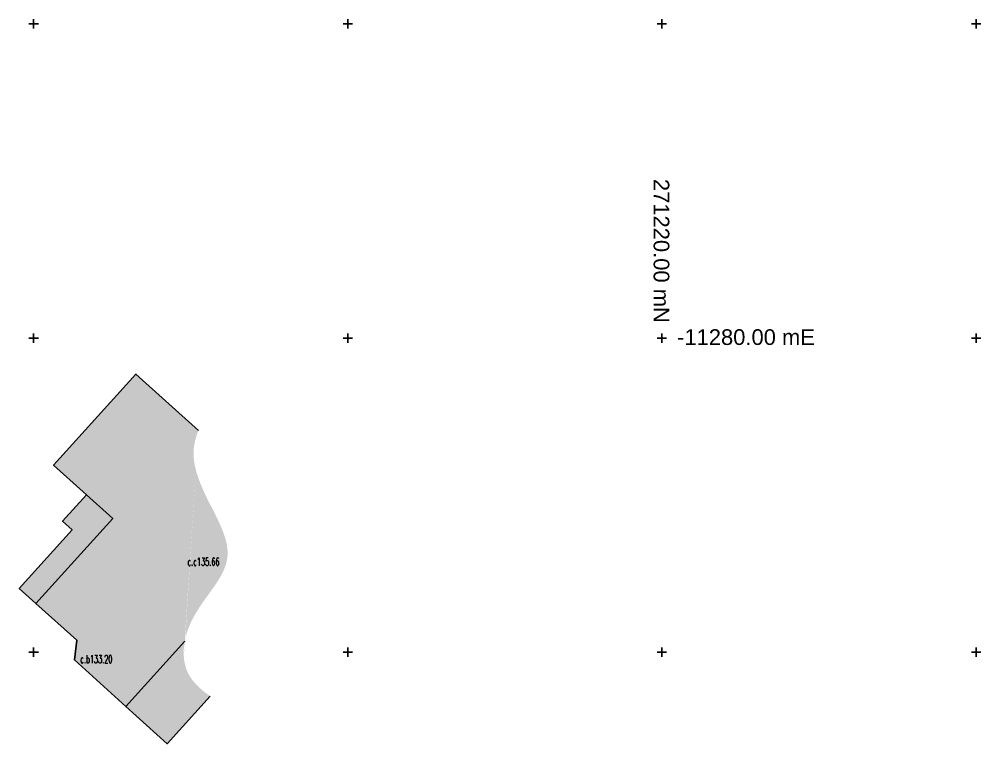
# Model space of a CAD drawing. Header units: metres. Extents: x -11440 to -11260, y 271097 to 271240.
# Drawn here: x -11320.9 to -11259.7, y 271194.2 to 271240.3 of the extents above; entities that cross this region are included whole.
import ezdxf
from ezdxf.enums import TextEntityAlignment as Align

# ---------------------------------------------------------------- set-up
doc = ezdxf.new("R2010")
doc.units = ezdxf.units.M
doc.header["$LTSCALE"] = 0.04
for name, color, linetype in [('A-cotas', 223, 'Continuous'), ('P-Edificio', 24, 'Continuous'), ('P-Varanda', 157, 'Continuous'), ('pla-rede_geodesica', 4, 'Continuous'), ('T-Edificios', 253, 'Continuous')]:
    doc.layers.add(name, color=color, linetype=linetype)
doc.styles.add('ARIAL', font='arial.ttf')
doc.styles.add('COTAS', font='romans.shx', dxfattribs={"width": 0.6, "height": 0.6})

msp = doc.modelspace()

# ---------------------------------------------------------------- hatches: boundary and pattern name
at = {"layer": 'T-Edificios'}
h = msp.add_hatch(color=256, dxfattribs=at)
edge = h.paths.add_edge_path()
edge.add_spline(control_points=[(-11310.37879999118, 271200.7100991073), (-11310.21015731311, 271201.6373411727), (-11309.22838441729, 271203.3304862224), (-11306.95043296516, 271206.0432253067), (-11308.84589027386, 271209.4518427578), (-11310.09288563164, 271212.2015907617), (-11309.65829583998, 271213.7437877481), (-11309.5140142742, 271214.1144598964)], knot_values=[4.990117026928307, 4.990117026928307, 4.990117026928307, 4.990117026956002, 7.77934957279133, 10.90825721662124, 14.49775889896619, 18.24921700705899, 19.44352375157376, 19.44352375157376, 19.44352375157376, 19.44352375157376], degree=3, periodic=0)
edge.add_line((-11309.51401427418, 271214.1144598964), (-11313.49036954624, 271217.707623037))
edge.add_line((-11313.49036954624, 271217.707623037), (-11318.732, 271211.9069999999))
edge.add_line((-11318.732, 271211.9069999999), (-11314.96745874235, 271208.5052388488))
edge.add_line((-11314.96745874235, 271208.5052388488), (-11319.84999999997, 271203.1020000001))
edge.add_line((-11319.84999999997, 271203.1020000001), (-11317.25723485746, 271200.7590936185))
edge.add_line((-11317.25723485746, 271200.7590936185), (-11317.409, 271199.514))
edge.add_line((-11317.409, 271199.514), (-11314.13391166789, 271196.5545243314))
edge.add_line((-11314.13391166789, 271196.5545243314), (-11310.37879999116, 271200.7100991074))
h.paths.add_polyline_path([(-11316.64184660387, 271210.018269837), (-11318.16199999997, 271208.336), (-11317.55511278124, 271207.7875970944), (-11320.9175006428, 271204.0666280827), (-11319.85000000002, 271203.102), (-11314.96745874233, 271208.5052388487)])
edge = h.paths.add_edge_path()
edge.add_spline(control_points=[(-11308.76561446788, 271197.199033702), (-11309.42885767312, 271197.678314098), (-11310.45595866919, 271198.6157575457), (-11310.48790579423, 271200.1102065337), (-11310.37879999119, 271200.7100991073)], knot_values=[0.8665663210543328, 0.8665663210543328, 0.8665663210543328, 0.8665663210543328, 3.185582965446707, 4.990117026928307, 4.990117026928307, 4.990117026928307, 4.990117026956002], degree=3, periodic=0)
edge.add_line((-11310.37879999117, 271200.7100991074), (-11314.13391166789, 271196.5545243315))
edge.add_line((-11314.13391166789, 271196.5545243315), (-11311.49930535803, 271194.1738089187))
edge.add_line((-11311.49930535803, 271194.1738089187), (-11308.76561446793, 271197.199033702))

# ---------------------------------------------------------------- linework, layer by layer
at = {"layer": 'P-Edificio'}
msp.add_lwpolyline([(-11310.37879999118, 271200.7100991074), (-11314.13391166788, 271196.5545243314), (-11317.409, 271199.514), (-11317.25723485745, 271200.7590936184), (-11319.85, 271203.102), (-11314.96745874234, 271208.5052388487), (-11318.73199999999, 271211.907), (-11313.49036954626, 271217.707623037), (-11309.51401427419, 271214.1144598964)], dxfattribs=at)
at = {"layer": 'P-Varanda'}
for points in [[(-11319.85, 271203.102), (-11320.9175006428, 271204.0666280827), (-11317.55511278124, 271207.7875970944), (-11318.16199999998, 271208.336), (-11316.64184660389, 271210.018269837)], [(-11308.7656144679, 271197.199033702), (-11311.49930535805, 271194.1738089187), (-11314.13391166788, 271196.5545243314)]]:
    msp.add_lwpolyline(points, dxfattribs=at)
at = {"layer": 'pla-rede_geodesica'}
for points in [[(-11320, 271240.3), (-11320, 271239.7)], [(-11300, 271240.3), (-11300, 271239.7)], [(-11280, 271240.3), (-11280, 271239.7)], [(-11260, 271240.3), (-11260, 271239.7)], [(-11319.70000000001, 271240.0000000001), (-11320.3, 271240.0000000001)], [(-11299.70000000001, 271240.0000000001), (-11300.3, 271240.0000000001)], [(-11279.70000000001, 271240.0000000001), (-11280.3, 271240.0000000001)], [(-11259.70000000001, 271240.0000000001), (-11260.3, 271240.0000000001)], [(-11319.70000000001, 271220.0000000001), (-11320.3, 271220.0000000001)], [(-11320, 271220.3), (-11320, 271219.7)], [(-11299.70000000001, 271220.0000000001), (-11300.3, 271220.0000000001)], [(-11300, 271220.3), (-11300, 271219.7)], [(-11279.70000000001, 271220.0000000001), (-11280.3, 271220.0000000001)], [(-11280, 271220.3), (-11280, 271219.7)], [(-11259.70000000001, 271220.0000000001), (-11260.3, 271220.0000000001)], [(-11260, 271220.3), (-11260, 271219.7)], [(-11320, 271200.3), (-11320, 271199.7)], [(-11300, 271200.3), (-11300, 271199.7)], [(-11280, 271200.3), (-11280, 271199.7)], [(-11260, 271200.3), (-11260, 271199.7)], [(-11319.70000000001, 271200.0000000001), (-11320.3, 271200.0000000001)], [(-11299.70000000001, 271200.0000000001), (-11300.3, 271200.0000000001)], [(-11279.70000000001, 271200.0000000001), (-11280.3, 271200.0000000001)], [(-11259.70000000001, 271200.0000000001), (-11260.3, 271200.0000000001)]]:
    msp.add_lwpolyline(points, dxfattribs=at)

# ---------------------------------------------------------------- texts
at = {"layer": 'A-cotas', "style": 'COTAS', "width": 0.5}
for s, p in [(' c.c135.66', (-11310.416, 271205.51)), (' c.b133.20', (-11317.24614594477, 271199.3092963517))]:
    msp.add_text(s, height=0.5, dxfattribs=at).set_placement(p)
at = {"layer": 'pla-rede_geodesica', "style": 'ARIAL'}
msp.add_text('271220.00 mN', height=1, rotation=270, dxfattribs=at).set_placement((-11280.0289050905, 271220.9713144542), align=Align.MIDDLE_RIGHT)
msp.add_text('-11280.00 mE', height=1, dxfattribs=at).set_placement((-11279.03443946932, 271220.0629352592), align=Align.MIDDLE_LEFT)

doc.saveas('drawing.dxf')
